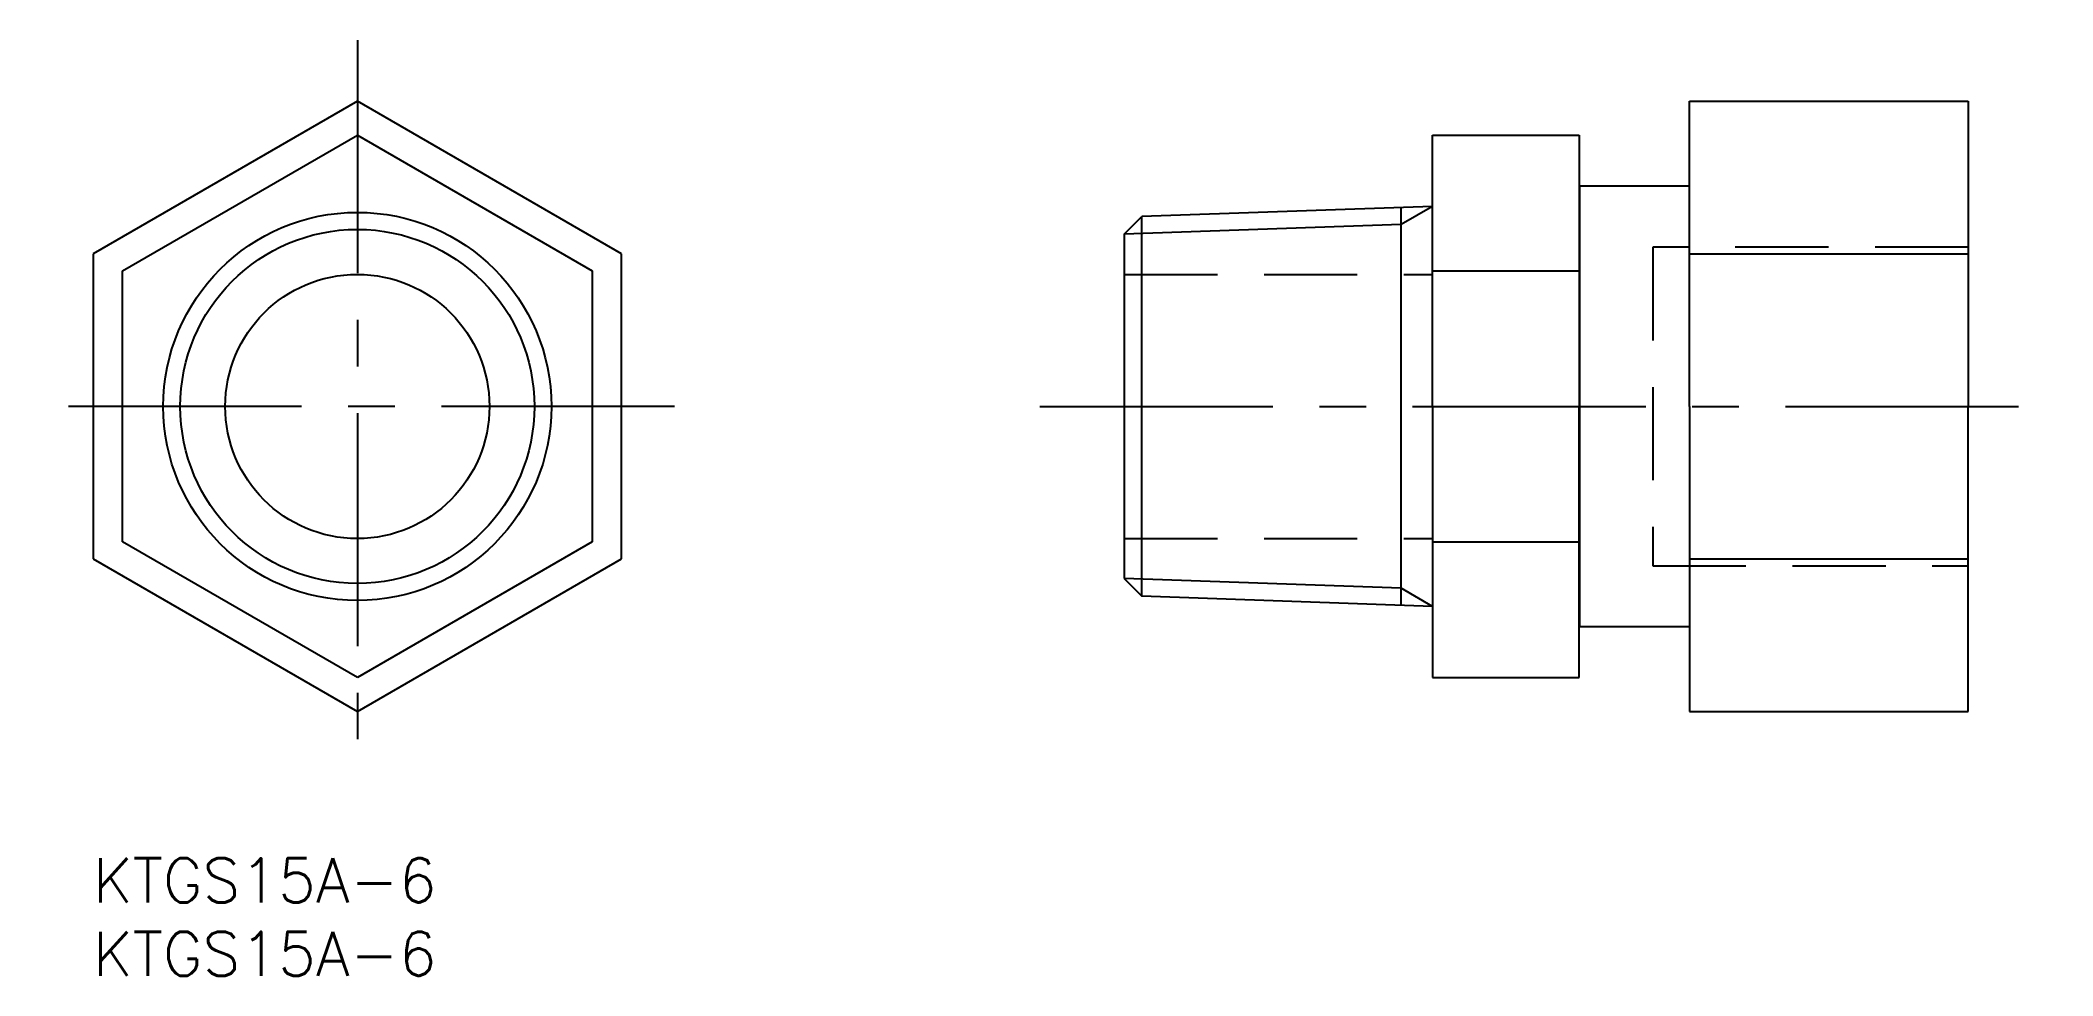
# Model space of a CAD drawing. Extents: x -4 to 133, y -8 to 56.
import ezdxf

# ---------------------------------------------------------------- set-up
doc = ezdxf.new("R2010")
doc.units = 0
doc.header["$LTSCALE"] = 0.5
doc.linetypes.add('CENTER', pattern=[50.8, 31.75, -6.35, 6.35, -6.35])
doc.linetypes.add('DASHED', pattern=[19.05, 12.7, -6.35])
for name, color, linetype in [('MSM_CENTER', 1, 'CENTER'), ('MSM_CONTINUOUS', 7, 'CONTINUOUS'), ('MSM_DASHED', 4, 'DASHED'), ('MSM_NARROW', 5, 'CONTINUOUS'), ('MSM_PART_NUMBER', 7, 'CONTINUOUS')]:
    doc.layers.add(name, color=color, linetype=linetype)
doc.styles.get("Standard").update_dxf_attribs({"font": 'txt.shx', "height": 2, "bigfont": 'bigfont.shx'})

# ---------------------------------------------------------------- blocks, each defined once
blk = doc.blocks.new('*U13')
at = {"layer": 'MSM_PART_NUMBER'}
blk.add_text('KTGS15A-6', height=3, dxfattribs=at).set_placement((0, -3))
blk = doc.blocks.new('*U14')
at = {"layer": 'MSM_PART_NUMBER'}
blk.add_text('KTGS15A-6', height=3, dxfattribs=at).set_placement((0, -8))

msp = doc.modelspace()

# ---------------------------------------------------------------- linework, layer by layer
at = {"layer": 'MSM_CENTER'}
for p, q in [((18, 55.73), (18, 5.84)), ((39.6, 30.78), (-3.6, 30.78)), ((64.49, 30.78), (133.49, 30.78))]:
    msp.add_line(p, q, dxfattribs=at)
at = {"layer": 'MSM_CONTINUOUS'}
for p, q in [((18, 51.57), (0, 41.18)), ((36, 41.18), (18, 51.57)), ((108.74, 51.57), (127.74, 51.57)), ((108.74, 30.78), (108.74, 51.57)), ((127.74, 51.57), (127.74, 30.78)), ((2, 40.02), (18, 49.26)), ((18, 49.26), (34, 40.02)), ((91.24, 49.26), (101.24, 49.26)), ((91.24, 30.78), (91.24, 49.26)), ((101.24, 49.26), (101.24, 30.78)), ((101.25, 45.78), (101.24, 45.78)), ((101.25, 45.78), (101.25, 15.78)), ((108.74, 45.78), (101.25, 45.78)), ((91.24, 44.41), (71.45, 43.71)), ((89.1, 17.24), (89.1, 44.33)), ((70.24, 42.51), (71.45, 43.71)), ((70.24, 42.51), (70.24, 19.06)), ((70.24, 42.51), (70.24, 19.06)), ((71.45, 17.85), (71.45, 43.71)), ((0, 41.18), (0, 20.39)), ((36, 20.39), (36, 41.18)), ((108.74, 41.18), (127.74, 41.18)), ((2, 21.55), (2, 40.02)), ((34, 40.02), (34, 21.55)), ((91.24, 40.02), (101.24, 40.02)), ((91.24, 30.78), (91.24, 12.31)), ((101.24, 12.31), (101.24, 30.78)), ((108.74, 30.78), (108.74, 10)), ((127.74, 10), (127.74, 30.78)), ((18, 12.31), (2, 21.55)), ((34, 21.55), (18, 12.31)), ((91.24, 21.55), (101.24, 21.55)), ((0, 20.39), (18, 10)), ((18, 10), (36, 20.39)), ((108.74, 20.39), (127.74, 20.39)), ((70.24, 19.06), (71.45, 17.85)), ((91.24, 17.16), (71.45, 17.85)), ((101.25, 15.78), (101.24, 15.78)), ((101.25, 15.78), (108.74, 15.78)), ((91.24, 12.31), (101.24, 12.31)), ((108.74, 10), (127.74, 10))]:
    msp.add_line(p, q, dxfattribs=at)
for radius in [13.22, 9]:
    msp.add_circle((18, 30.78), radius, dxfattribs=at)
at = {"layer": 'MSM_DASHED'}
for p, q in [((127.74, 41.63), (106.24, 41.63)), ((106.24, 41.63), (106.24, 19.93)), ((70.24, 39.78), (91.24, 39.78)), ((70.24, 21.78), (91.24, 21.78)), ((106.24, 19.93), (127.74, 19.93))]:
    msp.add_line(p, q, dxfattribs=at)
at = {"layer": 'MSM_NARROW'}
for p, q in [((91.24, 44.41), (89.1, 43.17)), ((89.1, 43.17), (70.24, 42.51)), ((89.1, 18.4), (70.24, 19.06)), ((91.24, 17.16), (89.1, 18.4))]:
    msp.add_line(p, q, dxfattribs=at)
msp.add_circle((18, 30.78), 12.06, dxfattribs=at)

# ---------------------------------------------------------------- block references
at = {"layer": 'MSM_CONTINUOUS'}
for name in ['*U13', '*U14']:
    msp.add_blockref(name, (0, 0), dxfattribs=at)

doc.saveas('drawing.dxf')
